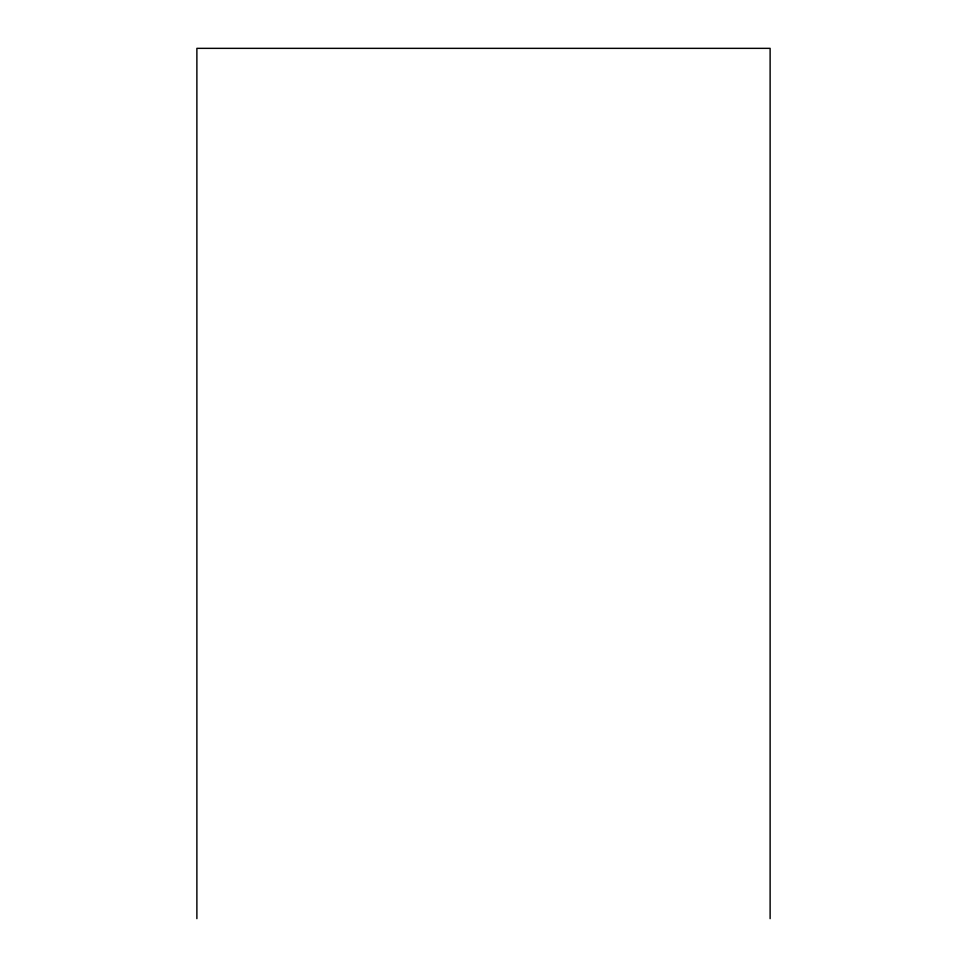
<?xml version="1.0" encoding="UTF-8"?>
<svg xmlns="http://www.w3.org/2000/svg" width="967" height="967" viewBox="0 0 967 967"><rect width="100%" height="100%" fill="white"/><g stroke="black" fill="none" stroke-linecap="round" stroke-linejoin="round"><path stroke-width="1.45" d="M770.119 918.65L770.119 48.35L196.881 48.35L196.881 918.65"/></g></svg>
